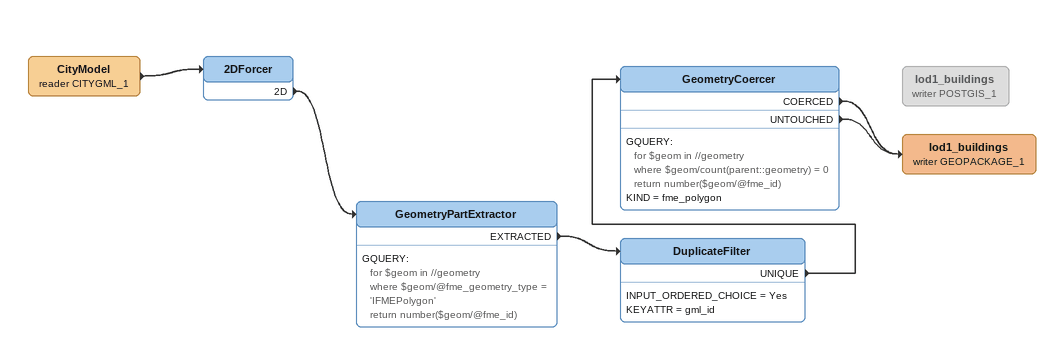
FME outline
CityModel (reader CITYGML_1)
    -> 2DForcer
2DForcer
    2D -> GeometryPartExtractor
GeometryPartExtractor
    GQUERY:
      for $geom in //geometry
      where $geom/@fme_geometry_type = 'IFMEPolygon'
      return number($geom/@fme_id)
    EXTRACTED -> DuplicateFilter
DuplicateFilter
    INPUT_ORDERED_CHOICE = Yes
    KEYATTR = gml_id
    UNIQUE -> GeometryCoercer
GeometryCoercer
    GQUERY:
      for $geom in //geometry
      where $geom/count(parent::geometry) = 0
      return number($geom/@fme_id)
    KIND = fme_polygon
    COERCED -> lod1_buildings (writer GEOPACKAGE_1)
    UNTOUCHED -> lod1_buildings (writer GEOPACKAGE_1)
lod1_buildings (writer GEOPACKAGE_1)
lod1_buildings (writer POSTGIS_1) [off]
